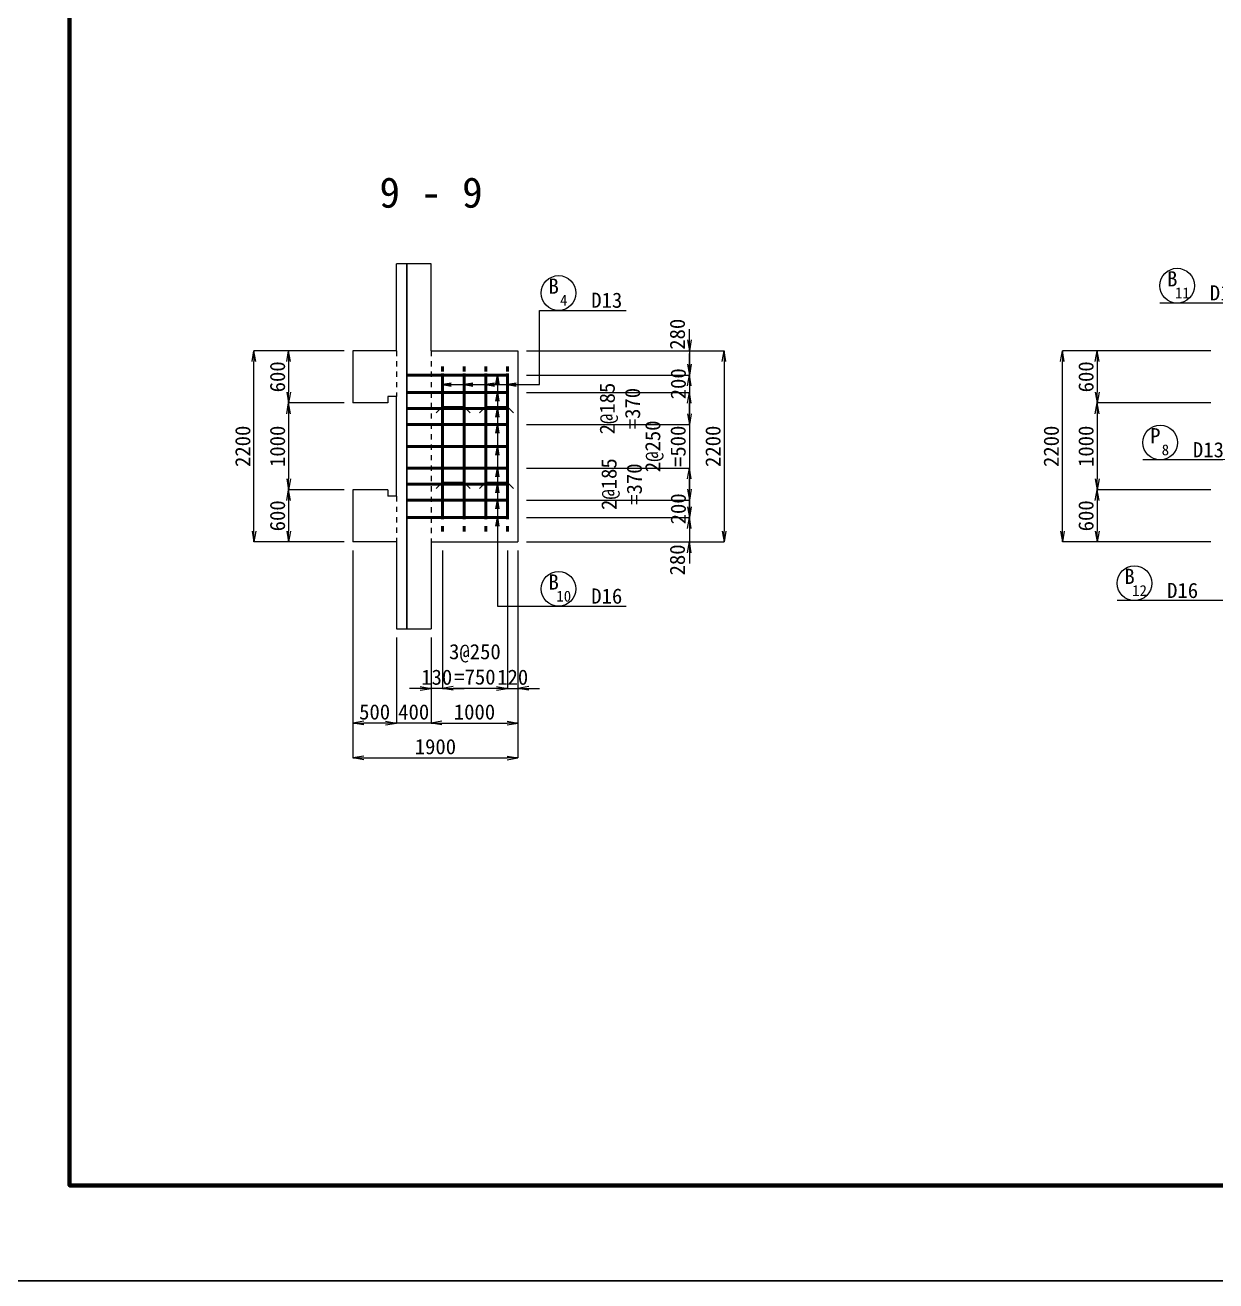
# Model space of a CAD drawing. Header units: millimetres. Extents: x 169470 to 758170, y -17820 to 11880.
# Drawn here: x 506382 to 520098, y -17820 to -3363 of the extents above; entities that cross this region are included whole.
import ezdxf
from ezdxf.enums import TextEntityAlignment as Align

# ---------------------------------------------------------------- set-up
doc = ezdxf.new("R2010")
doc.units = ezdxf.units.MM
doc.header["$LTSCALE"] = 50
doc.header["$PDSIZE"] = 300
doc.linetypes.add('SXF_跳び破線', pattern=[12, 6, -6])
doc.layers.get('Defpoints').update_dxf_attribs({"color": 151})
for name, color, linetype, lineweight in [('D-BGD', 7, 'Continuous', 13), ('D-STR', 1, 'Continuous', 50), ('D-STR-DIM', 7, 'Continuous', 13), ('D-STR-HTXT', 7, 'Continuous', 13), ('D-STR-STR3', 4, 'Continuous', 25), ('D-STR-TXT', 7, 'Continuous', 13), ('D-TTL', 2, 'Continuous', 140)]:
    doc.layers.add(name, color=color, linetype=linetype, lineweight=lineweight)
doc.styles.add('MS ゴシック', font='MS Gothic.ttf')
doc.styles.add('YOKO_GOTHIC', font='MS Gothic.ttf')
doc.dimstyles.new('DIM-50', dxfattribs={"dimscale": 50, "dimtxt": 3.5, "dimasz": 2.5, "dimexe": 0, "dimexo": 2, "dimgap": 0.8, "dimtad": 1, "dimdec": 0, "dimzin": 1, "dimdsep": 46, "dimtxsty": 'MS ゴシック', "dimblk": 'OPEN', "dimcen": 0.1, "dimclrd": 256, "dimclre": 256, "dimclrt": 256, "dimaunit": 1, "dimadec": 3, "dimazin": 0, "dimtfac": 1, "dimtdec": 0, "dimtix": 1, "dimtmove": 2, "dimatfit": 3, "dimldrblk": 'OPEN', "dimfxl": 1, "dimlwd": -1, "dimlwe": -1, "dimarcsym": 2})
doc.dimstyles.new('S50', dxfattribs={"dimscale": 50, "dimtxt": 3.5, "dimasz": 2, "dimexe": 1, "dimexo": 1, "dimgap": 1, "dimtad": 1, "dimdec": 0, "dimzin": 1, "dimdsep": 46, "dimtxsty": 'YOKO_GOTHIC', "dimblk": 'OPEN', "dimcen": 0, "dimclrd": 256, "dimclre": 256, "dimclrt": 256, "dimaunit": 1, "dimadec": 3, "dimazin": 0, "dimtfac": 1, "dimtdec": 0, "dimtix": 1, "dimtmove": 2, "dimatfit": 3, "dimldrblk": 'OPEN', "dimfxl": 1, "dimlwd": -1, "dimlwe": -1, "dimarcsym": 0})

# ---------------------------------------------------------------- blocks, each defined once
blk = doc.blocks.new('_Open')
at = {"color": 0, "linetype": 'ByBlock', "lineweight": -2}
for p, q in [((-1, 0.17), (0, 0)), ((-1, -0.17), (0, 0)), ((0, 0), (-1, 0))]:
    blk.add_line(p, q, dxfattribs=at)
blk = doc.blocks.new('*D444')
at = {"layer": 'D-STR-DIM', "ltscale": 1500, "transparency": 16777216}
for p, q in [((514033, -6987), (514033, -6862)), ((512158, -7112), (514033, -7112)), ((514033, -7112), (514033, -7392)), ((512158, -7392), (514033, -7392)), ((514033, -7517), (514033, -7642))]:
    blk.add_line(p, q, dxfattribs=at)
at = {"layer": 'Defpoints', "color": 0, "ltscale": 1500, "transparency": 16777216}
for p in [(512058, -7112), (512058, -7392), (514033, -7392)]:
    blk.add_point(p, dxfattribs=at)
at = {"layer": 'D-STR-DIM', "ltscale": 1500, "transparency": 16777216, "xscale": 125, "yscale": 125, "zscale": 125}
for p, rotation in [((514033, -7112), 270), ((514033, -7392), 90)]:
    blk.add_blockref('_Open', p, dxfattribs=dict(at, rotation=rotation))
at = {"layer": 'D-STR-DIM', "ltscale": 1500, "transparency": 16777216, "insert": (513896, -6922), "char_height": 175, "attachment_point": 5, "rotation": 90, "style": 'MS ゴシック'}
blk.add_mtext('280', dxfattribs=at)
blk = doc.blocks.new('*D445')
at = {"layer": 'D-STR-DIM', "ltscale": 1500, "transparency": 16777216}
for p, q in [((514033, -7267), (514033, -7142)), ((512158, -7392), (514033, -7392)), ((514033, -7392), (514033, -7592)), ((512158, -7592), (514033, -7592)), ((514033, -7717), (514033, -7842))]:
    blk.add_line(p, q, dxfattribs=at)
at = {"layer": 'Defpoints', "color": 0, "ltscale": 1500, "transparency": 16777216}
for p in [(512058, -7392), (512058, -7592), (514033, -7592)]:
    blk.add_point(p, dxfattribs=at)
at = {"layer": 'D-STR-DIM', "ltscale": 1500, "transparency": 16777216, "xscale": 125, "yscale": 125, "zscale": 125}
for p, rotation in [((514033, -7392), 270), ((514033, -7592), 90)]:
    blk.add_blockref('_Open', p, dxfattribs=dict(at, rotation=rotation))
at = {"layer": 'D-STR-DIM', "ltscale": 1500, "transparency": 16777216, "insert": (513906, -7492), "char_height": 175, "attachment_point": 5, "rotation": 90, "style": 'MS ゴシック'}
blk.add_mtext('200', dxfattribs=at)
blk = doc.blocks.new('*D446')
at = {"layer": 'D-STR-DIM', "ltscale": 1500, "transparency": 16777216}
for p, q in [((512158, -7592), (514033, -7592)), ((514033, -7717), (514033, -7837)), ((512158, -7962), (514033, -7962))]:
    blk.add_line(p, q, dxfattribs=at)
at = {"layer": 'Defpoints', "color": 0, "ltscale": 1500, "transparency": 16777216}
for p in [(512058, -7592), (512058, -7962), (514033, -7962)]:
    blk.add_point(p, dxfattribs=at)
at = {"layer": 'D-STR-DIM', "ltscale": 1500, "transparency": 16777216, "xscale": 125, "yscale": 125, "zscale": 125}
for p, rotation in [((514033, -7592), 90), ((514033, -7962), 270)]:
    blk.add_blockref('_Open', p, dxfattribs=dict(at, rotation=rotation))
at = {"layer": 'D-STR-DIM', "ltscale": 1500, "transparency": 16777216, "insert": (513234, -7777), "char_height": 175, "attachment_point": 5, "rotation": 90, "style": 'MS ゴシック'}
blk.add_mtext('2@185\\P=370', dxfattribs=at)
blk = doc.blocks.new('*D447')
at = {"layer": 'D-STR-DIM', "ltscale": 1500, "transparency": 16777216}
for p, q in [((514033, -7837), (514033, -7712)), ((512158, -7962), (514033, -7962)), ((514033, -7962), (514033, -8462)), ((512158, -8462), (514033, -8462)), ((514033, -8587), (514033, -8712))]:
    blk.add_line(p, q, dxfattribs=at)
at = {"layer": 'Defpoints', "color": 0, "ltscale": 1500, "transparency": 16777216}
for p in [(512058, -7962), (512058, -8462), (514033, -8462)]:
    blk.add_point(p, dxfattribs=at)
at = {"layer": 'D-STR-DIM', "ltscale": 1500, "transparency": 16777216, "xscale": 125, "yscale": 125, "zscale": 125}
for p, rotation in [((514033, -7962), 270), ((514033, -8462), 90)]:
    blk.add_blockref('_Open', p, dxfattribs=dict(at, rotation=rotation))
at = {"layer": 'D-STR-DIM', "ltscale": 1500, "transparency": 16777216, "insert": (513758, -8212), "char_height": 175, "attachment_point": 5, "rotation": 90, "style": 'MS ゴシック'}
blk.add_mtext('2@250\\P=500', dxfattribs=at)
blk = doc.blocks.new('*D448')
at = {"layer": 'D-STR-DIM', "ltscale": 1500, "transparency": 16777216}
for p, q in [((512158, -8462), (514033, -8462)), ((514033, -8587), (514033, -8707)), ((512158, -8832), (514033, -8832))]:
    blk.add_line(p, q, dxfattribs=at)
at = {"layer": 'Defpoints', "color": 0, "ltscale": 1500, "transparency": 16777216}
for p in [(512058, -8462), (512058, -8832), (514033, -8832)]:
    blk.add_point(p, dxfattribs=at)
at = {"layer": 'D-STR-DIM', "ltscale": 1500, "transparency": 16777216, "xscale": 125, "yscale": 125, "zscale": 125}
for p, rotation in [((514033, -8462), 90), ((514033, -8832), 270)]:
    blk.add_blockref('_Open', p, dxfattribs=dict(at, rotation=rotation))
at = {"layer": 'D-STR-DIM', "ltscale": 1500, "transparency": 16777216, "insert": (513254, -8647), "char_height": 175, "attachment_point": 5, "rotation": 90, "style": 'MS ゴシック'}
blk.add_mtext('2@185\\P=370', dxfattribs=at)
blk = doc.blocks.new('*D449')
at = {"layer": 'D-STR-DIM', "ltscale": 1500, "transparency": 16777216}
for p, q in [((514033, -8707), (514033, -8582)), ((512158, -8832), (514033, -8832)), ((514033, -8832), (514033, -9032)), ((512158, -9032), (514033, -9032)), ((514033, -9157), (514033, -9282))]:
    blk.add_line(p, q, dxfattribs=at)
at = {"layer": 'Defpoints', "color": 0, "ltscale": 1500, "transparency": 16777216}
for p in [(512058, -8832), (512058, -9032), (514033, -9032)]:
    blk.add_point(p, dxfattribs=at)
at = {"layer": 'D-STR-DIM', "ltscale": 1500, "transparency": 16777216, "xscale": 125, "yscale": 125, "zscale": 125}
for p, rotation in [((514033, -8832), 270), ((514033, -9032), 90)]:
    blk.add_blockref('_Open', p, dxfattribs=dict(at, rotation=rotation))
at = {"layer": 'D-STR-DIM', "ltscale": 1500, "transparency": 16777216, "insert": (513906, -8932), "char_height": 175, "attachment_point": 5, "rotation": 90, "style": 'MS ゴシック'}
blk.add_mtext('200', dxfattribs=at)
blk = doc.blocks.new('*D450')
at = {"layer": 'D-STR-DIM', "ltscale": 1500, "transparency": 16777216}
for p, q in [((514033, -8907), (514033, -8782)), ((512158, -9032), (514033, -9032)), ((514033, -9032), (514033, -9312)), ((512158, -9312), (514033, -9312)), ((514033, -9437), (514033, -9562))]:
    blk.add_line(p, q, dxfattribs=at)
at = {"layer": 'Defpoints', "color": 0, "ltscale": 1500, "transparency": 16777216}
for p in [(512058, -9032), (512058, -9312), (514033, -9312)]:
    blk.add_point(p, dxfattribs=at)
at = {"layer": 'D-STR-DIM', "ltscale": 1500, "transparency": 16777216, "xscale": 125, "yscale": 125, "zscale": 125}
for p, rotation in [((514033, -9032), 270), ((514033, -9312), 90)]:
    blk.add_blockref('_Open', p, dxfattribs=dict(at, rotation=rotation))
at = {"layer": 'D-STR-DIM', "ltscale": 1500, "transparency": 16777216, "insert": (513896, -9520), "char_height": 175, "attachment_point": 5, "rotation": 90, "style": 'MS ゴシック'}
blk.add_mtext('280', dxfattribs=at)
blk = doc.blocks.new('*D451')
at = {"layer": 'D-STR-DIM', "ltscale": 1500, "transparency": 16777216}
for p, q in [((512158, -7112), (514433, -7112)), ((514433, -7237), (514433, -9187)), ((512158, -9312), (514433, -9312))]:
    blk.add_line(p, q, dxfattribs=at)
at = {"layer": 'Defpoints', "color": 0, "ltscale": 1500, "transparency": 16777216}
for p in [(512058, -7112), (512058, -9312), (514433, -9312)]:
    blk.add_point(p, dxfattribs=at)
at = {"layer": 'D-STR-DIM', "ltscale": 1500, "transparency": 16777216, "xscale": 125, "yscale": 125, "zscale": 125}
for p, rotation in [((514433, -7112), 90), ((514433, -9312), 270)]:
    blk.add_blockref('_Open', p, dxfattribs=dict(at, rotation=rotation))
at = {"layer": 'D-STR-DIM', "ltscale": 1500, "transparency": 16777216, "insert": (514306, -8212), "char_height": 175, "attachment_point": 5, "rotation": 90, "style": 'MS ゴシック'}
blk.add_mtext('2200', dxfattribs=at)
blk = doc.blocks.new('*D1868')
at = {"layer": 'D-STR-DIM', "ltscale": 1500, "transparency": 16777216}
for p, q in [((510058, -7112), (509417, -7112)), ((509417, -7237), (509417, -7587)), ((510058, -7712), (509417, -7712))]:
    blk.add_line(p, q, dxfattribs=at)
at = {"layer": 'Defpoints', "color": 0, "ltscale": 1500, "transparency": 16777216}
for p in [(510158, -7112), (509417, -7712), (510158, -7712)]:
    blk.add_point(p, dxfattribs=at)
at = {"layer": 'D-STR-DIM', "ltscale": 1500, "transparency": 16777216, "xscale": 125, "yscale": 125, "zscale": 125}
for p, rotation in [((509417, -7112), 90), ((509417, -7712), 270)]:
    blk.add_blockref('_Open', p, dxfattribs=dict(at, rotation=rotation))
at = {"layer": 'D-STR-DIM', "ltscale": 1500, "transparency": 16777216, "insert": (509290, -7412), "char_height": 175, "attachment_point": 5, "rotation": 90, "style": 'MS ゴシック'}
blk.add_mtext('600', dxfattribs=at)
blk = doc.blocks.new('*D1869')
at = {"layer": 'D-STR-DIM', "ltscale": 1500, "transparency": 16777216}
for p, q in [((510058, -7712), (509417, -7712)), ((509417, -7837), (509417, -8587)), ((510058, -8712), (509417, -8712))]:
    blk.add_line(p, q, dxfattribs=at)
at = {"layer": 'Defpoints', "color": 0, "ltscale": 1500, "transparency": 16777216}
for p in [(510158, -7712), (509417, -8712), (510158, -8712)]:
    blk.add_point(p, dxfattribs=at)
at = {"layer": 'D-STR-DIM', "ltscale": 1500, "transparency": 16777216, "xscale": 125, "yscale": 125, "zscale": 125}
for p, rotation in [((509417, -7712), 90), ((509417, -8712), 270)]:
    blk.add_blockref('_Open', p, dxfattribs=dict(at, rotation=rotation))
at = {"layer": 'D-STR-DIM', "ltscale": 1500, "transparency": 16777216, "insert": (509290, -8212), "char_height": 175, "attachment_point": 5, "rotation": 90, "style": 'MS ゴシック'}
blk.add_mtext('1000', dxfattribs=at)
blk = doc.blocks.new('*D1870')
at = {"layer": 'D-STR-DIM', "ltscale": 1500, "transparency": 16777216}
for p, q in [((510058, -8712), (509417, -8712)), ((509417, -8837), (509417, -9187)), ((510058, -9312), (509417, -9312))]:
    blk.add_line(p, q, dxfattribs=at)
at = {"layer": 'Defpoints', "color": 0, "ltscale": 1500, "transparency": 16777216}
for p in [(510158, -8712), (509417, -9312), (510158, -9312)]:
    blk.add_point(p, dxfattribs=at)
at = {"layer": 'D-STR-DIM', "ltscale": 1500, "transparency": 16777216, "xscale": 125, "yscale": 125, "zscale": 125}
for p, rotation in [((509417, -8712), 90), ((509417, -9312), 270)]:
    blk.add_blockref('_Open', p, dxfattribs=dict(at, rotation=rotation))
at = {"layer": 'D-STR-DIM', "ltscale": 1500, "transparency": 16777216, "insert": (509290, -9012), "char_height": 175, "attachment_point": 5, "rotation": 90, "style": 'MS ゴシック'}
blk.add_mtext('600', dxfattribs=at)
blk = doc.blocks.new('*D458')
at = {"layer": 'D-STR-DIM', "ltscale": 1500, "transparency": 16777216}
for p, q in [((510058, -7112), (509017, -7112)), ((509017, -9187), (509017, -7237)), ((510058, -9312), (509017, -9312))]:
    blk.add_line(p, q, dxfattribs=at)
at = {"layer": 'Defpoints', "color": 0, "ltscale": 1500, "transparency": 16777216}
for p in [(509017, -7112), (510158, -7112), (510158, -9312)]:
    blk.add_point(p, dxfattribs=at)
at = {"layer": 'D-STR-DIM', "ltscale": 1500, "transparency": 16777216, "xscale": 125, "yscale": 125, "zscale": 125}
for p, rotation in [((509017, -7112), 90), ((509017, -9312), 270)]:
    blk.add_blockref('_Open', p, dxfattribs=dict(at, rotation=rotation))
at = {"layer": 'D-STR-DIM', "ltscale": 1500, "transparency": 16777216, "insert": (508890, -8212), "char_height": 175, "attachment_point": 5, "rotation": 90, "style": 'MS ゴシック'}
blk.add_mtext('2200', dxfattribs=at)
blk = doc.blocks.new('*D459')
at = {"layer": 'D-STR-DIM', "ltscale": 1500, "transparency": 16777216}
for p, q in [((520038, -7112), (518730, -7112)), ((518730, -7237), (518730, -7587)), ((520038, -7712), (518730, -7712))]:
    blk.add_line(p, q, dxfattribs=at)
at = {"layer": 'Defpoints', "color": 0, "ltscale": 1500, "transparency": 16777216}
for p in [(520138, -7112), (518730, -7712), (520138, -7712)]:
    blk.add_point(p, dxfattribs=at)
at = {"layer": 'D-STR-DIM', "ltscale": 1500, "transparency": 16777216, "xscale": 125, "yscale": 125, "zscale": 125}
for p, rotation in [((518730, -7112), 90), ((518730, -7712), 270)]:
    blk.add_blockref('_Open', p, dxfattribs=dict(at, rotation=rotation))
at = {"layer": 'D-STR-DIM', "ltscale": 1500, "transparency": 16777216, "insert": (518602, -7412), "char_height": 175, "attachment_point": 5, "rotation": 90, "style": 'MS ゴシック'}
blk.add_mtext('600', dxfattribs=at)
blk = doc.blocks.new('*D460')
at = {"layer": 'D-STR-DIM', "ltscale": 1500, "transparency": 16777216}
for p, q in [((520038, -7712), (518730, -7712)), ((518730, -7837), (518730, -8587)), ((520038, -8712), (518730, -8712))]:
    blk.add_line(p, q, dxfattribs=at)
at = {"layer": 'Defpoints', "color": 0, "ltscale": 1500, "transparency": 16777216}
for p in [(520138, -7712), (518730, -8712), (520138, -8712)]:
    blk.add_point(p, dxfattribs=at)
at = {"layer": 'D-STR-DIM', "ltscale": 1500, "transparency": 16777216, "xscale": 125, "yscale": 125, "zscale": 125}
for p, rotation in [((518730, -7712), 90), ((518730, -8712), 270)]:
    blk.add_blockref('_Open', p, dxfattribs=dict(at, rotation=rotation))
at = {"layer": 'D-STR-DIM', "ltscale": 1500, "transparency": 16777216, "insert": (518602, -8212), "char_height": 175, "attachment_point": 5, "rotation": 90, "style": 'MS ゴシック'}
blk.add_mtext('1000', dxfattribs=at)
blk = doc.blocks.new('*D461')
at = {"layer": 'D-STR-DIM', "ltscale": 1500, "transparency": 16777216}
for p, q in [((520038, -8712), (518730, -8712)), ((518730, -8837), (518730, -9187)), ((520038, -9312), (518730, -9312))]:
    blk.add_line(p, q, dxfattribs=at)
at = {"layer": 'Defpoints', "color": 0, "ltscale": 1500, "transparency": 16777216}
for p in [(520138, -8712), (518730, -9312), (520138, -9312)]:
    blk.add_point(p, dxfattribs=at)
at = {"layer": 'D-STR-DIM', "ltscale": 1500, "transparency": 16777216, "xscale": 125, "yscale": 125, "zscale": 125}
for p, rotation in [((518730, -8712), 90), ((518730, -9312), 270)]:
    blk.add_blockref('_Open', p, dxfattribs=dict(at, rotation=rotation))
at = {"layer": 'D-STR-DIM', "ltscale": 1500, "transparency": 16777216, "insert": (518602, -9012), "char_height": 175, "attachment_point": 5, "rotation": 90, "style": 'MS ゴシック'}
blk.add_mtext('600', dxfattribs=at)
blk = doc.blocks.new('*D462')
at = {"layer": 'D-STR-DIM', "ltscale": 1500, "transparency": 16777216}
for p, q in [((520038, -7112), (518330, -7112)), ((518330, -9187), (518330, -7237)), ((520038, -9312), (518330, -9312))]:
    blk.add_line(p, q, dxfattribs=at)
at = {"layer": 'Defpoints', "color": 0, "ltscale": 1500, "transparency": 16777216}
for p in [(518330, -7112), (520138, -7112), (520138, -9312)]:
    blk.add_point(p, dxfattribs=at)
at = {"layer": 'D-STR-DIM', "ltscale": 1500, "transparency": 16777216, "xscale": 125, "yscale": 125, "zscale": 125}
for p, rotation in [((518330, -7112), 90), ((518330, -9312), 270)]:
    blk.add_blockref('_Open', p, dxfattribs=dict(at, rotation=rotation))
at = {"layer": 'D-STR-DIM', "ltscale": 1500, "transparency": 16777216, "insert": (518202, -8212), "char_height": 175, "attachment_point": 5, "rotation": 90, "style": 'MS ゴシック'}
blk.add_mtext('2200', dxfattribs=at)
blk = doc.blocks.new('*D463')
at = {"layer": 'D-STR-DIM', "ltscale": 1500, "transparency": 16777216}
for p, q in [((511938, -9412), (511938, -10999)), ((512058, -9412), (512058, -10999)), ((511813, -10999), (511688, -10999)), ((511938, -10999), (512058, -10999)), ((512183, -10999), (512308, -10999))]:
    blk.add_line(p, q, dxfattribs=at)
at = {"layer": 'Defpoints', "color": 0, "ltscale": 1500, "transparency": 16777216}
for p in [(511938, -9312), (512058, -9312), (512058, -10999)]:
    blk.add_point(p, dxfattribs=at)
at = {"layer": 'D-STR-DIM', "ltscale": 1500, "transparency": 16777216, "xscale": 125, "yscale": 125, "zscale": 125}
blk.add_blockref('_Open', (511938, -10999), dxfattribs=at)
at = {"layer": 'D-STR-DIM', "ltscale": 1500, "transparency": 16777216, "xscale": 125, "yscale": 125, "zscale": 125, "rotation": 180}
blk.add_blockref('_Open', (512058, -10999), dxfattribs=at)
at = {"layer": 'D-STR-DIM', "ltscale": 1500, "transparency": 16777216, "insert": (511998, -10871), "char_height": 175, "attachment_point": 5, "style": 'MS ゴシック'}
blk.add_mtext('120', dxfattribs=at)
blk = doc.blocks.new('*D464')
at = {"layer": 'D-STR-DIM', "ltscale": 1500, "transparency": 16777216}
for p, q in [((511188, -9412), (511188, -10999)), ((511938, -9412), (511938, -10999)), ((511813, -10999), (511313, -10999))]:
    blk.add_line(p, q, dxfattribs=at)
at = {"layer": 'Defpoints', "color": 0, "ltscale": 1500, "transparency": 16777216}
for p in [(511188, -9312), (511938, -9312), (511188, -10999)]:
    blk.add_point(p, dxfattribs=at)
at = {"layer": 'D-STR-DIM', "ltscale": 1500, "transparency": 16777216, "xscale": 125, "yscale": 125, "zscale": 125, "rotation": 180}
blk.add_blockref('_Open', (511188, -10999), dxfattribs=at)
at = {"layer": 'D-STR-DIM', "ltscale": 1500, "transparency": 16777216, "xscale": 125, "yscale": 125, "zscale": 125}
blk.add_blockref('_Open', (511938, -10999), dxfattribs=at)
at = {"layer": 'D-STR-DIM', "ltscale": 1500, "transparency": 16777216, "insert": (511563, -10723), "char_height": 175, "attachment_point": 5, "style": 'MS ゴシック'}
blk.add_mtext('3@250\\P=750', dxfattribs=at)
blk = doc.blocks.new('*D465')
at = {"layer": 'D-STR-DIM', "ltscale": 1500, "transparency": 16777216}
for p, q in [((511188, -9412), (511188, -10999)), ((511058, -10412), (511058, -10999)), ((510933, -10999), (510808, -10999)), ((511188, -10999), (511058, -10999)), ((511313, -10999), (511438, -10999))]:
    blk.add_line(p, q, dxfattribs=at)
at = {"layer": 'Defpoints', "color": 0, "ltscale": 1500, "transparency": 16777216}
for p in [(511188, -9312), (511058, -10312), (511058, -10999)]:
    blk.add_point(p, dxfattribs=at)
at = {"layer": 'D-STR-DIM', "ltscale": 1500, "transparency": 16777216, "xscale": 125, "yscale": 125, "zscale": 125}
blk.add_blockref('_Open', (511058, -10999), dxfattribs=at)
at = {"layer": 'D-STR-DIM', "ltscale": 1500, "transparency": 16777216, "xscale": 125, "yscale": 125, "zscale": 125, "rotation": 180}
blk.add_blockref('_Open', (511188, -10999), dxfattribs=at)
at = {"layer": 'D-STR-DIM', "ltscale": 1500, "transparency": 16777216, "insert": (511123, -10871), "char_height": 175, "attachment_point": 5, "style": 'MS ゴシック'}
blk.add_mtext('130', dxfattribs=at)
blk = doc.blocks.new('*D466')
at = {"layer": 'D-STR-DIM', "ltscale": 1500, "transparency": 16777216}
for p, q in [((512058, -9412), (512058, -11399)), ((511058, -10412), (511058, -11399)), ((511183, -11399), (511933, -11399))]:
    blk.add_line(p, q, dxfattribs=at)
at = {"layer": 'Defpoints', "color": 0, "ltscale": 1500, "transparency": 16777216}
for p in [(512058, -9312), (511058, -10312), (512058, -11399)]:
    blk.add_point(p, dxfattribs=at)
at = {"layer": 'D-STR-DIM', "ltscale": 1500, "transparency": 16777216, "xscale": 125, "yscale": 125, "zscale": 125, "rotation": 180}
blk.add_blockref('_Open', (511058, -11399), dxfattribs=at)
at = {"layer": 'D-STR-DIM', "ltscale": 1500, "transparency": 16777216, "xscale": 125, "yscale": 125, "zscale": 125}
blk.add_blockref('_Open', (512058, -11399), dxfattribs=at)
at = {"layer": 'D-STR-DIM', "ltscale": 1500, "transparency": 16777216, "insert": (511558, -11271), "char_height": 175, "attachment_point": 5, "style": 'MS ゴシック'}
blk.add_mtext('1000', dxfattribs=at)
blk = doc.blocks.new('*D467')
at = {"layer": 'D-STR-DIM', "ltscale": 1500, "transparency": 16777216}
for p, q in [((510658, -10412), (510658, -11399)), ((511058, -10412), (511058, -11399)), ((510533, -11399), (510408, -11399)), ((511058, -11399), (510658, -11399)), ((511183, -11399), (511308, -11399))]:
    blk.add_line(p, q, dxfattribs=at)
at = {"layer": 'Defpoints', "color": 0, "ltscale": 1500, "transparency": 16777216}
for p in [(510658, -10312), (511058, -10312), (510658, -11399)]:
    blk.add_point(p, dxfattribs=at)
at = {"layer": 'D-STR-DIM', "ltscale": 1500, "transparency": 16777216, "xscale": 125, "yscale": 125, "zscale": 125}
blk.add_blockref('_Open', (510658, -11399), dxfattribs=at)
at = {"layer": 'D-STR-DIM', "ltscale": 1500, "transparency": 16777216, "xscale": 125, "yscale": 125, "zscale": 125, "rotation": 180}
blk.add_blockref('_Open', (511058, -11399), dxfattribs=at)
at = {"layer": 'D-STR-DIM', "ltscale": 1500, "transparency": 16777216, "insert": (510858, -11271), "char_height": 175, "attachment_point": 5, "style": 'MS ゴシック'}
blk.add_mtext('400', dxfattribs=at)
blk = doc.blocks.new('*D468')
at = {"layer": 'D-STR-DIM', "ltscale": 1500, "transparency": 16777216}
for p, q in [((510158, -9412), (510158, -11399)), ((510658, -10412), (510658, -11399)), ((510533, -11399), (510283, -11399))]:
    blk.add_line(p, q, dxfattribs=at)
at = {"layer": 'Defpoints', "color": 0, "ltscale": 1500, "transparency": 16777216}
for p in [(510158, -9312), (510658, -10312), (510158, -11399)]:
    blk.add_point(p, dxfattribs=at)
at = {"layer": 'D-STR-DIM', "ltscale": 1500, "transparency": 16777216, "xscale": 125, "yscale": 125, "zscale": 125, "rotation": 180}
blk.add_blockref('_Open', (510158, -11399), dxfattribs=at)
at = {"layer": 'D-STR-DIM', "ltscale": 1500, "transparency": 16777216, "xscale": 125, "yscale": 125, "zscale": 125}
blk.add_blockref('_Open', (510658, -11399), dxfattribs=at)
at = {"layer": 'D-STR-DIM', "ltscale": 1500, "transparency": 16777216, "insert": (510408, -11271), "char_height": 175, "attachment_point": 5, "style": 'MS ゴシック'}
blk.add_mtext('500', dxfattribs=at)
blk = doc.blocks.new('*D469')
at = {"layer": 'D-STR-DIM', "ltscale": 1500, "transparency": 16777216}
for p, q in [((510158, -9412), (510158, -11799)), ((512058, -9412), (512058, -11799)), ((510283, -11799), (511933, -11799))]:
    blk.add_line(p, q, dxfattribs=at)
at = {"layer": 'Defpoints', "color": 0, "ltscale": 1500, "transparency": 16777216}
for p in [(510158, -9312), (512058, -9312), (512058, -11799)]:
    blk.add_point(p, dxfattribs=at)
at = {"layer": 'D-STR-DIM', "ltscale": 1500, "transparency": 16777216, "xscale": 125, "yscale": 125, "zscale": 125, "rotation": 180}
blk.add_blockref('_Open', (510158, -11799), dxfattribs=at)
at = {"layer": 'D-STR-DIM', "ltscale": 1500, "transparency": 16777216, "xscale": 125, "yscale": 125, "zscale": 125}
blk.add_blockref('_Open', (512058, -11799), dxfattribs=at)
at = {"layer": 'D-STR-DIM', "ltscale": 1500, "transparency": 16777216, "insert": (511108, -11671), "char_height": 175, "attachment_point": 5, "style": 'MS ゴシック'}
blk.add_mtext('1900', dxfattribs=at)

msp = doc.modelspace()

# ---------------------------------------------------------------- linework, layer by layer
at = {"layer": 'D-BGD'}
for p, q in [((510658.13, -7112.23), (510658.13, -6112.23)), ((511058.13, -6112.23), (510658.13, -6112.23)), ((511058.13, -7112.23), (511058.13, -6112.23)), ((510158.13, -7112.23), (510158.13, -7712.23)), ((510658.13, -7112.23), (510158.13, -7112.23)), ((511058.13, -7112.23), (512058.13, -7112.23)), ((512058.13, -7112.23), (512058.13, -8912.23)), ((510658.13, -7637.23), (510558.13, -7637.23)), ((510558.13, -7637.23), (510558.13, -7712.23)), ((510658.13, -8787.23), (510658.13, -7637.23)), ((510558.13, -7712.23), (510158.13, -7712.23)), ((510158.13, -8712.23), (510158.13, -9312.23)), ((510558.13, -8712.23), (510158.13, -8712.23)), ((510558.13, -8712.23), (510558.13, -8787.23)), ((510658.13, -8787.23), (510558.13, -8787.23)), ((512058.13, -8912.23), (512058.13, -9312.23)), ((510658.13, -9312.23), (510158.13, -9312.23)), ((510658.13, -9312.23), (510658.13, -10312.23)), ((511058.13, -9312.23), (511058.13, -10312.23)), ((511058.13, -9312.23), (512058.13, -9312.23)), ((510658.13, -10312.23), (511058.13, -10312.23))]:
    msp.add_line(p, q, dxfattribs=at)
at = {"layer": 'D-BGD', "linetype": 'SXF_跳び破線', "ltscale": 0.2}
for p, q in [((510658.13, -7112.23), (510658.13, -7637.23)), ((511058.13, -7112.23), (511058.13, -9312.23)), ((510658.13, -8787.23), (510658.13, -9312.23))]:
    msp.add_line(p, q, dxfattribs=at)
at = {"layer": 'D-STR', "linetype": 'SXF_跳び破線', "ltscale": 0.2}
for p, q in [((511188.13, -7352.23), (511188.13, -7232.23)), ((511438.13, -7352.23), (511438.13, -7232.23)), ((511688.13, -7352.23), (511688.13, -7232.23)), ((511938.13, -7352.23), (511938.13, -7232.23)), ((511188.13, -9192.23), (511188.13, -9072.23)), ((511438.13, -9192.23), (511438.13, -9072.23)), ((511688.13, -9192.23), (511688.13, -9072.23)), ((511938.13, -9192.23), (511938.13, -9072.23))]:
    msp.add_line(p, q, dxfattribs=at)
at = {"layer": 'D-STR'}
for p, q in [((511188.13, -7372.23), (511188.13, -9052.23)), ((511438.13, -7372.23), (511438.13, -9052.23)), ((511688.13, -7372.23), (511688.13, -9052.23)), ((511938.13, -7372.23), (511938.13, -9052.23)), ((510778.13, -7392.23), (511938.13, -7392.23)), ((510778.13, -7592.23), (511938.13, -7592.23)), ((510778.13, -7777.23), (511938.13, -7777.23)), ((510778.13, -7962.23), (511938.13, -7962.23)), ((510778.13, -8212.23), (511938.13, -8212.23)), ((510778.13, -8462.23), (511938.13, -8462.23)), ((510778.13, -8647.23), (511938.13, -8647.23)), ((510778.13, -8832.23), (511938.13, -8832.23)), ((510778.13, -9032.23), (511938.13, -9032.23))]:
    msp.add_line(p, q, dxfattribs=at)
at = {"layer": 'D-STR-HTXT'}
msp.add_line((512306.6, -6646.93), (513306.6, -6646.93), dxfattribs=at)
for centre in [(519651.4, -6362.52), (512526.65, -6446.93), (519456.44, -8169.03), (512526.65, -9853.43), (519159.16, -9788.58)]:
    msp.add_circle(centre, 200, dxfattribs=at)
at = {"layer": 'D-STR-STR3'}
for points in [[(511508.84, -7827.94), (511438.13, -7757.23), (511188.13, -7757.23), (511117.42, -7827.94)], [(512008.84, -7827.94), (511938.13, -7757.23), (511688.13, -7757.23), (511617.42, -7827.94)], [(511508.84, -8697.94), (511438.13, -8627.23), (511188.13, -8627.23), (511117.42, -8697.94)], [(512008.84, -8697.94), (511938.13, -8627.23), (511688.13, -8627.23), (511617.42, -8697.94)]]:
    msp.add_lwpolyline(points, dxfattribs=at)
at = {"layer": 'D-TTL'}
msp.add_lwpolyline([(506894.53, 10780), (506894.53, -16720), (546894.53, -16720), (546894.53, 10780)], close=True, dxfattribs=at)
at = {"layer": 'Defpoints'}
msp.add_line((510778.13, -10312.23), (510778.13, -6112.23), dxfattribs=at)
at = {"layer": 'Defpoints', "color": 1}
msp.add_lwpolyline([(505869.53, 11880), (505869.53, -17820), (547919.53, -17820), (547919.53, 11880)], close=True, dxfattribs=at)

# ---------------------------------------------------------------- texts
at = {"layer": 'D-STR-TXT', "style": 'YOKO_GOTHIC'}
for s, height, p in [('9 - 9', 350, (511058.13, -5464.62)), ('B', 175, (519595.12, -6370.83)), ('B', 175, (512470.37, -6455.24)), ('4', 125, (512586.03, -6593.05)), ('11', 125, (519710.78, -6508.64)), ('P', 175, (519400.17, -8177.34)), ('8', 125, (519515.83, -8315.15)), ('B', 175, (519102.89, -9796.9)), ('B', 175, (512470.37, -9861.74)), ('12', 125, (519218.55, -9934.7)), ('10', 125, (512586.03, -9999.55))]:
    msp.add_text(s, height=height, dxfattribs=at).set_placement(p, align=Align.CENTER)
for s, p in [('D16', (520027.92, -6532.52)), ('D13', (512903.17, -6616.93)), ('D13', (519832.96, -8339.03)), ('D16', (519535.69, -9958.58)), ('D16', (512903.17, -10023.43))]:
    msp.add_text(s, height=175, dxfattribs=at).set_placement(p)

# ---------------------------------------------------------------- dimensions: what is measured, and where the dimension line sits
at = {"layer": 'D-STR-DIM', "ltscale": 1500}
for base, p1, p2, picture, middle in [((514033.36, -7392.23), (512058.13, -7112.23), (512058.13, -7392.23), '*D444', (513895.86, -6921.71)), ((514033.36, -9312.23), (512058.13, -9032.23), (512058.13, -9312.23), '*D450', (513895.86, -9520.38))]:
    dim = msp.add_linear_dim(base=base, p1=p1, p2=p2, angle=90, dimstyle='DIM-50', dxfattribs=at)
    dim.commit()
    dim.dimension.update_dxf_attribs({"geometry": picture, "text_midpoint": middle, "dimtype": 160})
for base, p1, p2, picture, middle in [((509017.03, -7112.23), (510158.13, -9312.23), (510158.13, -7112.23), '*D458', (508889.53, -8212.23)), ((509417.03, -7712.23), (510158.13, -7112.23), (510158.13, -7712.23), '*D1868', (509289.53, -7412.23)), ((514433.36, -9312.23), (512058.13, -7112.23), (512058.13, -9312.23), '*D451', (514305.86, -8212.23)), ((514033.36, -7592.23), (512058.13, -7392.23), (512058.13, -7592.23), '*D445', (513905.86, -7492.23)), ((518329.85, -7112.23), (520138.26, -9312.23), (520138.26, -7112.23), '*D462', (518202.35, -8212.23)), ((518729.85, -7712.23), (520138.26, -7112.23), (520138.26, -7712.23), '*D459', (518602.35, -7412.23)), ((509417.03, -8712.23), (510158.13, -7712.23), (510158.13, -8712.23), '*D1869', (509289.53, -8212.23)), ((518729.85, -8712.23), (520138.26, -7712.23), (520138.26, -8712.23), '*D460', (518602.35, -8212.23)), ((514033.36, -9032.23), (512058.13, -8832.23), (512058.13, -9032.23), '*D449', (513905.86, -8932.23)), ((509417.03, -9312.23), (510158.13, -8712.23), (510158.13, -9312.23), '*D1870', (509289.53, -9012.23)), ((518729.85, -9312.23), (520138.26, -8712.23), (520138.26, -9312.23), '*D461', (518602.35, -9012.23))]:
    dim = msp.add_linear_dim(base=base, p1=p1, p2=p2, angle=90, dimstyle='DIM-50', dxfattribs=at)
    dim.commit()
    dim.dimension.update_dxf_attribs({"geometry": picture, "text_midpoint": middle})
for base, p1, p2, picture, middle in [((514033.36, -7962.23), (512058.13, -7592.23), (512058.13, -7962.23), '*D446', (513234.04, -7777.23)), ((514033.36, -8832.23), (512058.13, -8462.23), (512058.13, -8832.23), '*D448', (513253.98, -8647.23))]:
    dim = msp.add_linear_dim(base=base, p1=p1, p2=p2, angle=90, text='2@185\\P=<>', dimstyle='DIM-50', dxfattribs=at)
    dim.commit()
    dim.dimension.update_dxf_attribs({"geometry": picture, "text_midpoint": middle, "dimtype": 160})
dim = msp.add_linear_dim(base=(514033.36, -8462.23), p1=(512058.13, -7962.23), p2=(512058.13, -8462.23), angle=90, text='2@250\\P=<>', dimstyle='DIM-50', dxfattribs=at)
dim.commit()
dim.dimension.update_dxf_attribs({"geometry": '*D447', "text_midpoint": (513757.81, -8212.23)})
for base, p1, p2, picture, middle in [((510158.13, -11398.82), (510658.13, -10312.23), (510158.13, -9312.23), '*D468', (510408.13, -11271.32)), ((512058.13, -11798.82), (510158.13, -9312.23), (512058.13, -9312.23), '*D469', (511108.13, -11671.32)), ((511058.13, -10998.82), (511188.13, -9312.23), (511058.13, -10312.23), '*D465', (511123.13, -10871.32)), ((512058.13, -11398.82), (511058.13, -10312.23), (512058.13, -9312.23), '*D466', (511558.13, -11271.32)), ((512058.13, -10998.82), (511938.13, -9312.23), (512058.13, -9312.23), '*D463', (511998.13, -10871.32)), ((510658.13, -11398.82), (511058.13, -10312.23), (510658.13, -10312.23), '*D467', (510858.13, -11271.32))]:
    dim = msp.add_linear_dim(base=base, p1=p1, p2=p2, dimstyle='DIM-50', dxfattribs=at)
    dim.commit()
    dim.dimension.update_dxf_attribs({"geometry": picture, "text_midpoint": middle})
dim = msp.add_linear_dim(base=(511188.13, -10998.82), p1=(511938.13, -9312.23), p2=(511188.13, -9312.23), text='3@250\\P=<>', dimstyle='DIM-50', dxfattribs=at)
dim.commit()
dim.dimension.update_dxf_attribs({"geometry": '*D464', "text_midpoint": (511563.13, -10723.26)})

# ---------------------------------------------------------------- leaders
at = {"layer": 'D-STR-HTXT'}
for points in [[(511188.13, -7501.72), (512306.6, -7501.72), (512306.6, -6646.93)], [(520451.4, -9192.23), (520451.4, -6562.52), (519451.4, -6562.52)], [(511438.13, -7501.72), (511757.49, -7501.72)], [(511688.13, -7501.72), (512007.49, -7501.72)], [(511821.62, -7392.23), (511821.62, -10053.43), (513306.6, -10053.43)], [(511938.13, -7501.72), (512257.49, -7501.72)], [(511821.62, -7592.23), (511821.62, -8102.94)], [(520844.37, -7592.23), (520844.37, -9988.58), (518959.16, -9988.58)], [(511821.62, -7777.23), (511821.62, -8287.94)], [(511821.62, -7962.23), (511821.62, -8472.94)], [(511821.62, -8212.23), (511821.62, -8722.94)], [(520918.26, -8369.03), (519256.44, -8369.03)], [(511821.62, -8462.23), (511821.62, -8972.94)], [(511821.62, -8647.23), (511821.62, -9157.94)], [(511821.62, -8832.23), (511821.62, -9342.94)], [(511821.62, -9032.23), (511821.62, -9542.94)]]:
    msp.add_leader(points, dimstyle='S50', dxfattribs=at)

doc.saveas('drawing.dxf')
